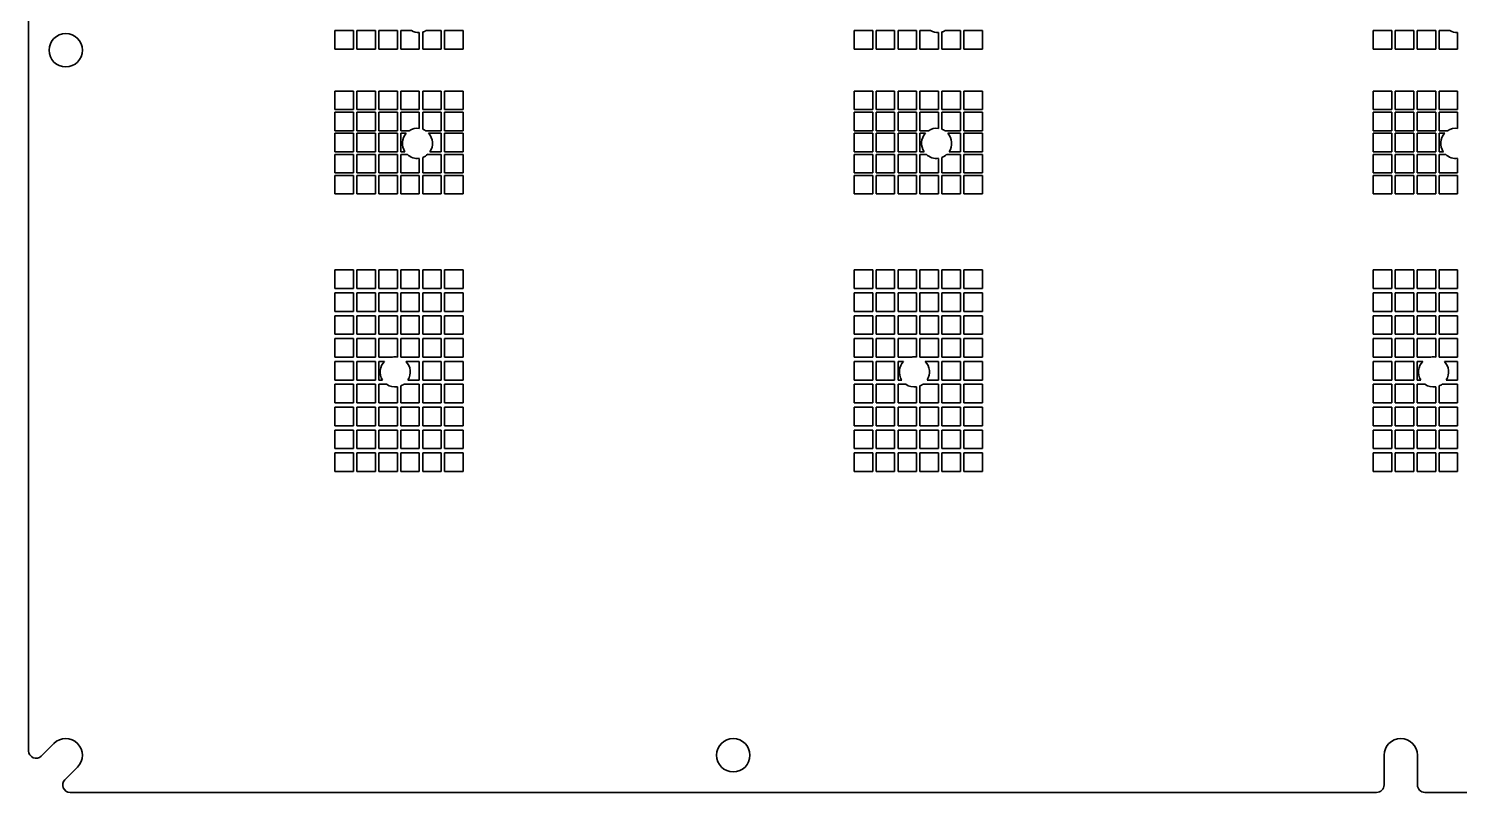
# Model space of a CAD drawing. Header units: millimetres. Extents: x 27 to 397, y 52 to 252.
# Drawn here: x 26.7 to 219.6, y 52.3 to 155.2 of the extents above; entities that cross this region are included whole.
import ezdxf

# ---------------------------------------------------------------- set-up
doc = ezdxf.new("R2010")
doc.units = ezdxf.units.MM
doc.layers.add('Visible (ABNT)', color=5, linetype='Continuous', lineweight=35)

msp = doc.modelspace()

# ---------------------------------------------------------------- linework, layer by layer
at = {"layer": 'Visible (ABNT)'}
for p, q in [((26.71, 246.73), (26.71, 57.92)), ((68.01, 152.47), (68.01, 154.97)), ((68.01, 154.97), (70.51, 154.97)), ((70.51, 154.97), (70.51, 152.47)), ((70.97, 152.47), (70.97, 154.97)), ((70.97, 154.97), (73.47, 154.97)), ((73.47, 154.97), (73.47, 152.47)), ((73.93, 152.47), (73.93, 154.97)), ((73.93, 154.97), (76.43, 154.97)), ((76.43, 154.97), (76.43, 152.47)), ((76.88, 152.47), (76.88, 154.97)), ((76.88, 154.97), (78.33, 154.97)), ((79.38, 154.73), (79.38, 152.47)), ((79.84, 152.47), (79.84, 154.8)), ((80.28, 154.97), (82.34, 154.97)), ((82.34, 154.97), (82.34, 152.47)), ((82.8, 152.47), (82.8, 154.97)), ((82.8, 154.97), (85.3, 154.97)), ((85.3, 154.97), (85.3, 152.47)), ((138.01, 152.47), (138.01, 154.97)), ((138.01, 154.97), (140.51, 154.97)), ((140.51, 154.97), (140.51, 152.47)), ((140.97, 152.47), (140.97, 154.97)), ((140.97, 154.97), (143.47, 154.97)), ((143.47, 154.97), (143.47, 152.47)), ((143.93, 152.47), (143.93, 154.97)), ((143.93, 154.97), (146.43, 154.97)), ((146.43, 154.97), (146.43, 152.47)), ((146.88, 152.47), (146.88, 154.97)), ((146.88, 154.97), (148.33, 154.97)), ((149.38, 154.73), (149.38, 152.47)), ((149.84, 152.47), (149.84, 154.8)), ((150.28, 154.97), (152.34, 154.97)), ((152.34, 154.97), (152.34, 152.47)), ((152.8, 152.47), (152.8, 154.97)), ((152.8, 154.97), (155.3, 154.97)), ((155.3, 154.97), (155.3, 152.47)), ((208.01, 152.47), (208.01, 154.97)), ((208.01, 154.97), (210.51, 154.97)), ((210.51, 154.97), (210.51, 152.47)), ((210.97, 152.47), (210.97, 154.97)), ((210.97, 154.97), (213.47, 154.97)), ((213.47, 154.97), (213.47, 152.47)), ((213.93, 152.47), (213.93, 154.97)), ((213.93, 154.97), (216.43, 154.97)), ((216.43, 154.97), (216.43, 152.47)), ((216.88, 152.47), (216.88, 154.97)), ((216.88, 154.97), (218.33, 154.97)), ((219.38, 154.73), (219.38, 152.47)), ((70.51, 152.47), (68.01, 152.47)), ((73.47, 152.47), (70.97, 152.47)), ((76.43, 152.47), (73.93, 152.47)), ((79.38, 152.47), (76.88, 152.47)), ((82.34, 152.47), (79.84, 152.47)), ((85.3, 152.47), (82.8, 152.47)), ((140.51, 152.47), (138.01, 152.47)), ((143.47, 152.47), (140.97, 152.47)), ((146.43, 152.47), (143.93, 152.47)), ((149.38, 152.47), (146.88, 152.47)), ((152.34, 152.47), (149.84, 152.47)), ((155.3, 152.47), (152.8, 152.47)), ((210.51, 152.47), (208.01, 152.47)), ((213.47, 152.47), (210.97, 152.47)), ((216.43, 152.47), (213.93, 152.47)), ((219.38, 152.47), (216.88, 152.47)), ((68.01, 144.33), (68.01, 146.83)), ((68.01, 146.83), (70.51, 146.83)), ((70.51, 146.83), (70.51, 144.33)), ((70.97, 144.33), (70.97, 146.83)), ((70.97, 146.83), (73.47, 146.83)), ((73.47, 146.83), (73.47, 144.33)), ((73.93, 144.33), (73.93, 146.83)), ((73.93, 146.83), (76.43, 146.83)), ((76.43, 146.83), (76.43, 144.33)), ((76.88, 144.33), (76.88, 146.83)), ((76.88, 146.83), (79.38, 146.83)), ((79.38, 146.83), (79.38, 144.33)), ((79.84, 144.33), (79.84, 146.83)), ((79.84, 146.83), (82.34, 146.83)), ((82.34, 146.83), (82.34, 144.33)), ((82.8, 144.33), (82.8, 146.83)), ((82.8, 146.83), (85.3, 146.83)), ((85.3, 146.83), (85.3, 144.33)), ((138.01, 144.33), (138.01, 146.83)), ((138.01, 146.83), (140.51, 146.83)), ((140.51, 146.83), (140.51, 144.33)), ((140.97, 146.83), (143.47, 146.83)), ((140.97, 144.33), (140.97, 146.83)), ((143.47, 146.83), (143.47, 144.33)), ((143.93, 144.33), (143.93, 146.83)), ((143.93, 146.83), (146.43, 146.83)), ((146.43, 146.83), (146.43, 144.33)), ((146.88, 146.83), (149.38, 146.83)), ((146.88, 144.33), (146.88, 146.83)), ((149.38, 146.83), (149.38, 144.33)), ((149.84, 146.83), (152.34, 146.83)), ((149.84, 144.33), (149.84, 146.83)), ((152.34, 146.83), (152.34, 144.33)), ((152.8, 144.33), (152.8, 146.83)), ((152.8, 146.83), (155.3, 146.83)), ((155.3, 146.83), (155.3, 144.33)), ((208.01, 144.33), (208.01, 146.83)), ((208.01, 146.83), (210.51, 146.83)), ((210.51, 146.83), (210.51, 144.33)), ((210.97, 146.83), (213.47, 146.83)), ((210.97, 144.33), (210.97, 146.83)), ((213.47, 146.83), (213.47, 144.33)), ((213.93, 144.33), (213.93, 146.83)), ((213.93, 146.83), (216.43, 146.83)), ((216.43, 146.83), (216.43, 144.33)), ((216.88, 146.83), (219.38, 146.83)), ((216.88, 144.33), (216.88, 146.83)), ((219.38, 146.83), (219.38, 144.33)), ((70.51, 144.33), (68.01, 144.33)), ((68.01, 141.48), (68.01, 143.98)), ((68.01, 143.98), (70.51, 143.98)), ((70.51, 143.98), (70.51, 141.48)), ((73.47, 144.33), (70.97, 144.33)), ((70.97, 141.48), (70.97, 143.98)), ((70.97, 143.98), (73.47, 143.98)), ((73.47, 143.98), (73.47, 141.48)), ((76.43, 144.33), (73.93, 144.33)), ((73.93, 141.48), (73.93, 143.98)), ((73.93, 143.98), (76.43, 143.98)), ((76.43, 143.98), (76.43, 141.48)), ((79.38, 144.33), (76.88, 144.33)), ((76.88, 141.48), (76.88, 143.98)), ((76.88, 143.98), (79.38, 143.98)), ((79.38, 143.98), (79.38, 141.79)), ((82.34, 144.33), (79.84, 144.33)), ((79.84, 141.68), (79.84, 143.98)), ((79.84, 143.98), (82.34, 143.98)), ((82.34, 143.98), (82.34, 141.48)), ((85.3, 144.33), (82.8, 144.33)), ((82.8, 141.48), (82.8, 143.98)), ((82.8, 143.98), (85.3, 143.98)), ((85.3, 143.98), (85.3, 141.48)), ((140.51, 144.33), (138.01, 144.33)), ((138.01, 143.98), (140.51, 143.98)), ((138.01, 141.48), (138.01, 143.98)), ((140.51, 143.98), (140.51, 141.48)), ((143.47, 144.33), (140.97, 144.33)), ((140.97, 141.48), (140.97, 143.98)), ((140.97, 143.98), (143.47, 143.98)), ((143.47, 143.98), (143.47, 141.48)), ((146.43, 144.33), (143.93, 144.33)), ((143.93, 143.98), (146.43, 143.98)), ((143.93, 141.48), (143.93, 143.98)), ((146.43, 143.98), (146.43, 141.48)), ((149.38, 144.33), (146.88, 144.33)), ((146.88, 143.98), (149.38, 143.98)), ((146.88, 141.48), (146.88, 143.98)), ((149.38, 143.98), (149.38, 141.79)), ((152.34, 144.33), (149.84, 144.33)), ((149.84, 141.68), (149.84, 143.98)), ((149.84, 143.98), (152.34, 143.98)), ((152.34, 143.98), (152.34, 141.48)), ((155.3, 144.33), (152.8, 144.33)), ((152.8, 143.98), (155.3, 143.98)), ((152.8, 141.48), (152.8, 143.98)), ((155.3, 143.98), (155.3, 141.48)), ((210.51, 144.33), (208.01, 144.33)), ((208.01, 143.98), (210.51, 143.98)), ((208.01, 141.48), (208.01, 143.98)), ((210.51, 143.98), (210.51, 141.48)), ((213.47, 144.33), (210.97, 144.33)), ((210.97, 141.48), (210.97, 143.98)), ((210.97, 143.98), (213.47, 143.98)), ((213.47, 143.98), (213.47, 141.48)), ((216.43, 144.33), (213.93, 144.33)), ((213.93, 143.98), (216.43, 143.98)), ((213.93, 141.48), (213.93, 143.98)), ((216.43, 143.98), (216.43, 141.48)), ((219.38, 144.33), (216.88, 144.33)), ((216.88, 143.98), (219.38, 143.98)), ((216.88, 141.48), (216.88, 143.98)), ((219.38, 143.98), (219.38, 141.79)), ((70.51, 141.48), (68.01, 141.48)), ((68.01, 138.64), (68.01, 141.14)), ((68.01, 141.14), (70.51, 141.14)), ((70.51, 141.14), (70.51, 138.64)), ((73.47, 141.48), (70.97, 141.48)), ((70.97, 138.64), (70.97, 141.14)), ((70.97, 141.14), (73.47, 141.14)), ((73.47, 141.14), (73.47, 138.64)), ((76.43, 141.48), (73.93, 141.48)), ((73.93, 138.64), (73.93, 141.14)), ((73.93, 141.14), (76.43, 141.14)), ((76.43, 141.14), (76.43, 138.64)), ((78.03, 141.48), (76.88, 141.48)), ((76.88, 138.64), (76.88, 141.14)), ((76.88, 141.14), (77.63, 141.14)), ((82.34, 141.48), (80.23, 141.48)), ((80.63, 141.14), (82.34, 141.14)), ((82.34, 141.14), (82.34, 138.64)), ((85.3, 141.48), (82.8, 141.48)), ((82.8, 138.64), (82.8, 141.14)), ((82.8, 141.14), (85.3, 141.14)), ((85.3, 141.14), (85.3, 138.64)), ((140.51, 141.48), (138.01, 141.48)), ((138.01, 138.64), (138.01, 141.14)), ((138.01, 141.14), (140.51, 141.14)), ((140.51, 141.14), (140.51, 138.64)), ((143.47, 141.48), (140.97, 141.48)), ((140.97, 141.14), (143.47, 141.14)), ((140.97, 138.64), (140.97, 141.14)), ((143.47, 141.14), (143.47, 138.64)), ((146.43, 141.48), (143.93, 141.48)), ((143.93, 138.64), (143.93, 141.14)), ((143.93, 141.14), (146.43, 141.14)), ((146.43, 141.14), (146.43, 138.64)), ((148.03, 141.48), (146.88, 141.48)), ((146.88, 138.64), (146.88, 141.14)), ((146.88, 141.14), (147.63, 141.14)), ((152.34, 141.48), (150.23, 141.48)), ((150.63, 141.14), (152.34, 141.14)), ((152.34, 141.14), (152.34, 138.64)), ((155.3, 141.48), (152.8, 141.48)), ((152.8, 141.14), (155.3, 141.14)), ((152.8, 138.64), (152.8, 141.14)), ((155.3, 141.14), (155.3, 138.64)), ((210.51, 141.48), (208.01, 141.48)), ((208.01, 138.64), (208.01, 141.14)), ((208.01, 141.14), (210.51, 141.14)), ((210.51, 141.14), (210.51, 138.64)), ((213.47, 141.48), (210.97, 141.48)), ((210.97, 141.14), (213.47, 141.14)), ((210.97, 138.64), (210.97, 141.14)), ((213.47, 141.14), (213.47, 138.64)), ((216.43, 141.48), (213.93, 141.48)), ((213.93, 138.64), (213.93, 141.14)), ((213.93, 141.14), (216.43, 141.14)), ((216.43, 141.14), (216.43, 138.64)), ((218.03, 141.48), (216.88, 141.48)), ((216.88, 138.64), (216.88, 141.14)), ((216.88, 141.14), (217.63, 141.14)), ((70.51, 138.64), (68.01, 138.64)), ((68.01, 135.8), (68.01, 138.3)), ((68.01, 138.3), (70.51, 138.3)), ((70.51, 138.3), (70.51, 135.8)), ((73.47, 138.64), (70.97, 138.64)), ((70.97, 135.8), (70.97, 138.3)), ((70.97, 138.3), (73.47, 138.3)), ((73.47, 138.3), (73.47, 135.8)), ((76.43, 138.64), (73.93, 138.64)), ((73.93, 135.8), (73.93, 138.3)), ((73.93, 138.3), (76.43, 138.3)), ((76.43, 138.3), (76.43, 135.8)), ((77.45, 138.64), (76.88, 138.64)), ((76.88, 135.8), (76.88, 138.3)), ((76.88, 138.3), (77.74, 138.3)), ((79.38, 137.76), (79.38, 135.8)), ((79.84, 135.8), (79.84, 137.88)), ((80.53, 138.3), (82.34, 138.3)), ((82.34, 138.64), (80.82, 138.64)), ((82.34, 138.3), (82.34, 135.8)), ((85.3, 138.64), (82.8, 138.64)), ((82.8, 135.8), (82.8, 138.3)), ((82.8, 138.3), (85.3, 138.3)), ((85.3, 138.3), (85.3, 135.8)), ((140.51, 138.64), (138.01, 138.64)), ((138.01, 135.8), (138.01, 138.3)), ((138.01, 138.3), (140.51, 138.3)), ((140.51, 138.3), (140.51, 135.8)), ((143.47, 138.64), (140.97, 138.64)), ((140.97, 138.3), (143.47, 138.3)), ((140.97, 135.8), (140.97, 138.3)), ((143.47, 138.3), (143.47, 135.8)), ((146.43, 138.64), (143.93, 138.64)), ((143.93, 135.8), (143.93, 138.3)), ((143.93, 138.3), (146.43, 138.3)), ((146.43, 138.3), (146.43, 135.8)), ((147.45, 138.64), (146.88, 138.64)), ((146.88, 138.3), (147.74, 138.3)), ((146.88, 135.8), (146.88, 138.3)), ((149.38, 137.76), (149.38, 135.8)), ((149.84, 135.8), (149.84, 137.88)), ((150.53, 138.3), (152.34, 138.3)), ((152.34, 138.64), (150.82, 138.64)), ((152.34, 138.3), (152.34, 135.8)), ((155.3, 138.64), (152.8, 138.64)), ((152.8, 135.8), (152.8, 138.3)), ((152.8, 138.3), (155.3, 138.3)), ((155.3, 138.3), (155.3, 135.8)), ((210.51, 138.64), (208.01, 138.64)), ((208.01, 135.8), (208.01, 138.3)), ((208.01, 138.3), (210.51, 138.3)), ((210.51, 138.3), (210.51, 135.8)), ((213.47, 138.64), (210.97, 138.64)), ((210.97, 138.3), (213.47, 138.3)), ((210.97, 135.8), (210.97, 138.3)), ((213.47, 138.3), (213.47, 135.8)), ((216.43, 138.64), (213.93, 138.64)), ((213.93, 135.8), (213.93, 138.3)), ((213.93, 138.3), (216.43, 138.3)), ((216.43, 138.3), (216.43, 135.8)), ((217.45, 138.64), (216.88, 138.64)), ((216.88, 138.3), (217.74, 138.3)), ((216.88, 135.8), (216.88, 138.3)), ((219.38, 137.76), (219.38, 135.8)), ((70.51, 135.8), (68.01, 135.8)), ((68.01, 132.96), (68.01, 135.46)), ((68.01, 135.46), (70.51, 135.46)), ((70.51, 135.46), (70.51, 132.96)), ((73.47, 135.8), (70.97, 135.8)), ((70.97, 132.96), (70.97, 135.46)), ((70.97, 135.46), (73.47, 135.46)), ((73.47, 135.46), (73.47, 132.96)), ((76.43, 135.8), (73.93, 135.8)), ((73.93, 132.96), (73.93, 135.46)), ((73.93, 135.46), (76.43, 135.46)), ((76.43, 135.46), (76.43, 132.96)), ((79.38, 135.8), (76.88, 135.8)), ((76.88, 132.96), (76.88, 135.46)), ((76.88, 135.46), (79.38, 135.46)), ((79.38, 135.46), (79.38, 132.96)), ((82.34, 135.8), (79.84, 135.8)), ((79.84, 132.96), (79.84, 135.46)), ((79.84, 135.46), (82.34, 135.46)), ((82.34, 135.46), (82.34, 132.96)), ((85.3, 135.8), (82.8, 135.8)), ((82.8, 132.96), (82.8, 135.46)), ((82.8, 135.46), (85.3, 135.46)), ((85.3, 135.46), (85.3, 132.96)), ((140.51, 135.8), (138.01, 135.8)), ((138.01, 132.96), (138.01, 135.46)), ((138.01, 135.46), (140.51, 135.46)), ((140.51, 135.46), (140.51, 132.96)), ((143.47, 135.8), (140.97, 135.8)), ((140.97, 135.46), (143.47, 135.46)), ((140.97, 132.96), (140.97, 135.46)), ((143.47, 135.46), (143.47, 132.96)), ((146.43, 135.8), (143.93, 135.8)), ((143.93, 132.96), (143.93, 135.46)), ((143.93, 135.46), (146.43, 135.46)), ((146.43, 135.46), (146.43, 132.96)), ((149.38, 135.8), (146.88, 135.8)), ((146.88, 135.46), (149.38, 135.46)), ((146.88, 132.96), (146.88, 135.46)), ((149.38, 135.46), (149.38, 132.96)), ((152.34, 135.8), (149.84, 135.8)), ((149.84, 135.46), (152.34, 135.46)), ((149.84, 132.96), (149.84, 135.46)), ((152.34, 135.46), (152.34, 132.96)), ((155.3, 135.8), (152.8, 135.8)), ((152.8, 132.96), (152.8, 135.46)), ((152.8, 135.46), (155.3, 135.46)), ((155.3, 135.46), (155.3, 132.96)), ((210.51, 135.8), (208.01, 135.8)), ((208.01, 132.96), (208.01, 135.46)), ((208.01, 135.46), (210.51, 135.46)), ((210.51, 135.46), (210.51, 132.96)), ((213.47, 135.8), (210.97, 135.8)), ((210.97, 135.46), (213.47, 135.46)), ((210.97, 132.96), (210.97, 135.46)), ((213.47, 135.46), (213.47, 132.96)), ((216.43, 135.8), (213.93, 135.8)), ((213.93, 132.96), (213.93, 135.46)), ((213.93, 135.46), (216.43, 135.46)), ((216.43, 135.46), (216.43, 132.96)), ((219.38, 135.8), (216.88, 135.8)), ((216.88, 135.46), (219.38, 135.46)), ((216.88, 132.96), (216.88, 135.46)), ((219.38, 135.46), (219.38, 132.96)), ((70.51, 132.96), (68.01, 132.96)), ((73.47, 132.96), (70.97, 132.96)), ((76.43, 132.96), (73.93, 132.96)), ((79.38, 132.96), (76.88, 132.96)), ((82.34, 132.96), (79.84, 132.96)), ((85.3, 132.96), (82.8, 132.96)), ((140.51, 132.96), (138.01, 132.96)), ((143.47, 132.96), (140.97, 132.96)), ((146.43, 132.96), (143.93, 132.96)), ((149.38, 132.96), (146.88, 132.96)), ((152.34, 132.96), (149.84, 132.96)), ((155.3, 132.96), (152.8, 132.96)), ((210.51, 132.96), (208.01, 132.96)), ((213.47, 132.96), (210.97, 132.96)), ((216.43, 132.96), (213.93, 132.96)), ((219.38, 132.96), (216.88, 132.96)), ((68.01, 120.22), (68.01, 122.72)), ((68.01, 122.72), (70.51, 122.72)), ((70.51, 122.72), (70.51, 120.22)), ((70.97, 120.22), (70.97, 122.72)), ((70.97, 122.72), (73.47, 122.72)), ((73.47, 122.72), (73.47, 120.22)), ((73.93, 120.22), (73.93, 122.72)), ((73.93, 122.72), (76.43, 122.72)), ((76.43, 122.72), (76.43, 120.22)), ((76.88, 120.22), (76.88, 122.72)), ((76.88, 122.72), (79.38, 122.72)), ((79.38, 122.72), (79.38, 120.22)), ((79.84, 120.22), (79.84, 122.72)), ((79.84, 122.72), (82.34, 122.72)), ((82.34, 122.72), (82.34, 120.22)), ((82.8, 120.22), (82.8, 122.72)), ((82.8, 122.72), (85.3, 122.72)), ((85.3, 122.72), (85.3, 120.22)), ((138.01, 122.72), (140.51, 122.72)), ((138.01, 120.22), (138.01, 122.72)), ((140.51, 122.72), (140.51, 120.22)), ((140.97, 120.22), (140.97, 122.72)), ((140.97, 122.72), (143.47, 122.72)), ((143.47, 122.72), (143.47, 120.22)), ((143.93, 120.22), (143.93, 122.72)), ((143.93, 122.72), (146.43, 122.72)), ((146.43, 122.72), (146.43, 120.22)), ((146.88, 122.72), (149.38, 122.72)), ((146.88, 120.22), (146.88, 122.72)), ((149.38, 122.72), (149.38, 120.22)), ((149.84, 120.22), (149.84, 122.72)), ((149.84, 122.72), (152.34, 122.72)), ((152.34, 122.72), (152.34, 120.22)), ((152.8, 122.72), (155.3, 122.72)), ((152.8, 120.22), (152.8, 122.72)), ((155.3, 122.72), (155.3, 120.22)), ((208.01, 122.72), (210.51, 122.72)), ((208.01, 120.22), (208.01, 122.72)), ((210.51, 122.72), (210.51, 120.22)), ((210.97, 120.22), (210.97, 122.72)), ((210.97, 122.72), (213.47, 122.72)), ((213.47, 122.72), (213.47, 120.22)), ((213.93, 120.22), (213.93, 122.72)), ((213.93, 122.72), (216.43, 122.72)), ((216.43, 122.72), (216.43, 120.22)), ((216.88, 122.72), (219.38, 122.72)), ((216.88, 120.22), (216.88, 122.72)), ((219.38, 122.72), (219.38, 120.22)), ((70.51, 120.22), (68.01, 120.22)), ((68.01, 117.14), (68.01, 119.64)), ((68.01, 119.64), (70.51, 119.64)), ((70.51, 119.64), (70.51, 117.14)), ((73.47, 120.22), (70.97, 120.22)), ((70.97, 117.14), (70.97, 119.64)), ((70.97, 119.64), (73.47, 119.64)), ((73.47, 119.64), (73.47, 117.14)), ((76.43, 120.22), (73.93, 120.22)), ((73.93, 117.14), (73.93, 119.64)), ((73.93, 119.64), (76.43, 119.64)), ((76.43, 119.64), (76.43, 117.14)), ((79.38, 120.22), (76.88, 120.22)), ((76.88, 117.14), (76.88, 119.64)), ((76.88, 119.64), (79.38, 119.64)), ((79.38, 119.64), (79.38, 117.14)), ((82.34, 120.22), (79.84, 120.22)), ((79.84, 117.14), (79.84, 119.64)), ((79.84, 119.64), (82.34, 119.64)), ((82.34, 119.64), (82.34, 117.14)), ((85.3, 120.22), (82.8, 120.22)), ((82.8, 117.14), (82.8, 119.64)), ((82.8, 119.64), (85.3, 119.64)), ((85.3, 119.64), (85.3, 117.14)), ((140.51, 120.22), (138.01, 120.22)), ((138.01, 119.64), (140.51, 119.64)), ((138.01, 117.14), (138.01, 119.64)), ((140.51, 119.64), (140.51, 117.14)), ((143.47, 120.22), (140.97, 120.22)), ((140.97, 117.14), (140.97, 119.64)), ((140.97, 119.64), (143.47, 119.64)), ((143.47, 119.64), (143.47, 117.14)), ((146.43, 120.22), (143.93, 120.22)), ((143.93, 117.14), (143.93, 119.64)), ((143.93, 119.64), (146.43, 119.64)), ((146.43, 119.64), (146.43, 117.14)), ((149.38, 120.22), (146.88, 120.22)), ((146.88, 119.64), (149.38, 119.64)), ((146.88, 117.14), (146.88, 119.64)), ((149.38, 119.64), (149.38, 117.14)), ((152.34, 120.22), (149.84, 120.22)), ((149.84, 117.14), (149.84, 119.64)), ((149.84, 119.64), (152.34, 119.64)), ((152.34, 119.64), (152.34, 117.14)), ((155.3, 120.22), (152.8, 120.22)), ((152.8, 119.64), (155.3, 119.64)), ((152.8, 117.14), (152.8, 119.64)), ((155.3, 119.64), (155.3, 117.14)), ((210.51, 120.22), (208.01, 120.22)), ((208.01, 119.64), (210.51, 119.64)), ((208.01, 117.14), (208.01, 119.64)), ((210.51, 119.64), (210.51, 117.14)), ((213.47, 120.22), (210.97, 120.22)), ((210.97, 117.14), (210.97, 119.64)), ((210.97, 119.64), (213.47, 119.64)), ((213.47, 119.64), (213.47, 117.14)), ((216.43, 120.22), (213.93, 120.22)), ((213.93, 117.14), (213.93, 119.64)), ((213.93, 119.64), (216.43, 119.64)), ((216.43, 119.64), (216.43, 117.14)), ((219.38, 120.22), (216.88, 120.22)), ((216.88, 119.64), (219.38, 119.64)), ((216.88, 117.14), (216.88, 119.64)), ((219.38, 119.64), (219.38, 117.14)), ((70.51, 117.14), (68.01, 117.14)), ((68.01, 114.06), (68.01, 116.56)), ((68.01, 116.56), (70.51, 116.56)), ((70.51, 116.56), (70.51, 114.06)), ((73.47, 117.14), (70.97, 117.14)), ((70.97, 114.06), (70.97, 116.56)), ((70.97, 116.56), (73.47, 116.56)), ((73.47, 116.56), (73.47, 114.06)), ((76.43, 117.14), (73.93, 117.14)), ((73.93, 114.06), (73.93, 116.56)), ((73.93, 116.56), (76.43, 116.56)), ((76.43, 116.56), (76.43, 114.06)), ((79.38, 117.14), (76.88, 117.14)), ((76.88, 114.06), (76.88, 116.56)), ((76.88, 116.56), (79.38, 116.56)), ((79.38, 116.56), (79.38, 114.06)), ((82.34, 117.14), (79.84, 117.14)), ((79.84, 114.06), (79.84, 116.56)), ((79.84, 116.56), (82.34, 116.56)), ((82.34, 116.56), (82.34, 114.06)), ((85.3, 117.14), (82.8, 117.14)), ((82.8, 114.06), (82.8, 116.56)), ((82.8, 116.56), (85.3, 116.56)), ((85.3, 116.56), (85.3, 114.06)), ((140.51, 117.14), (138.01, 117.14)), ((138.01, 114.06), (138.01, 116.56)), ((138.01, 116.56), (140.51, 116.56)), ((140.51, 116.56), (140.51, 114.06)), ((143.47, 117.14), (140.97, 117.14)), ((140.97, 116.56), (143.47, 116.56)), ((140.97, 114.06), (140.97, 116.56)), ((143.47, 116.56), (143.47, 114.06)), ((146.43, 117.14), (143.93, 117.14)), ((143.93, 116.56), (146.43, 116.56)), ((143.93, 114.06), (143.93, 116.56)), ((146.43, 116.56), (146.43, 114.06)), ((149.38, 117.14), (146.88, 117.14)), ((146.88, 114.06), (146.88, 116.56)), ((146.88, 116.56), (149.38, 116.56)), ((149.38, 116.56), (149.38, 114.06)), ((152.34, 117.14), (149.84, 117.14)), ((149.84, 116.56), (152.34, 116.56)), ((149.84, 114.06), (149.84, 116.56)), ((152.34, 116.56), (152.34, 114.06)), ((155.3, 117.14), (152.8, 117.14)), ((152.8, 114.06), (152.8, 116.56)), ((152.8, 116.56), (155.3, 116.56)), ((155.3, 116.56), (155.3, 114.06)), ((210.51, 117.14), (208.01, 117.14)), ((208.01, 114.06), (208.01, 116.56)), ((208.01, 116.56), (210.51, 116.56)), ((210.51, 116.56), (210.51, 114.06)), ((213.47, 117.14), (210.97, 117.14)), ((210.97, 116.56), (213.47, 116.56)), ((210.97, 114.06), (210.97, 116.56)), ((213.47, 116.56), (213.47, 114.06)), ((216.43, 117.14), (213.93, 117.14)), ((213.93, 116.56), (216.43, 116.56)), ((213.93, 114.06), (213.93, 116.56)), ((216.43, 116.56), (216.43, 114.06)), ((219.38, 117.14), (216.88, 117.14)), ((216.88, 114.06), (216.88, 116.56)), ((216.88, 116.56), (219.38, 116.56)), ((219.38, 116.56), (219.38, 114.06)), ((70.51, 114.06), (68.01, 114.06)), ((73.47, 114.06), (70.97, 114.06)), ((76.43, 114.06), (73.93, 114.06)), ((79.38, 114.06), (76.88, 114.06)), ((82.34, 114.06), (79.84, 114.06)), ((85.3, 114.06), (82.8, 114.06)), ((140.51, 114.06), (138.01, 114.06)), ((143.47, 114.06), (140.97, 114.06)), ((146.43, 114.06), (143.93, 114.06)), ((149.38, 114.06), (146.88, 114.06)), ((152.34, 114.06), (149.84, 114.06)), ((155.3, 114.06), (152.8, 114.06)), ((210.51, 114.06), (208.01, 114.06)), ((213.47, 114.06), (210.97, 114.06)), ((216.43, 114.06), (213.93, 114.06)), ((219.38, 114.06), (216.88, 114.06)), ((68.01, 110.98), (68.01, 113.48)), ((68.01, 113.48), (70.51, 113.48)), ((70.51, 113.48), (70.51, 110.98)), ((70.97, 110.98), (70.97, 113.48)), ((70.97, 113.48), (73.47, 113.48)), ((73.47, 113.48), (73.47, 110.98)), ((73.93, 110.98), (73.93, 113.48)), ((73.93, 113.48), (76.43, 113.48)), ((76.43, 113.48), (76.43, 110.99)), ((76.88, 110.98), (76.88, 113.48)), ((76.88, 113.48), (79.38, 113.48)), ((79.38, 113.48), (79.38, 110.98)), ((79.84, 110.98), (79.84, 113.48)), ((79.84, 113.48), (82.34, 113.48)), ((82.34, 113.48), (82.34, 110.98)), ((82.8, 110.98), (82.8, 113.48)), ((82.8, 113.48), (85.3, 113.48)), ((85.3, 113.48), (85.3, 110.98)), ((138.01, 110.98), (138.01, 113.48)), ((138.01, 113.48), (140.51, 113.48)), ((140.51, 113.48), (140.51, 110.98)), ((140.97, 113.48), (143.47, 113.48)), ((140.97, 110.98), (140.97, 113.48)), ((143.47, 113.48), (143.47, 110.98)), ((143.93, 110.98), (143.93, 113.48)), ((143.93, 113.48), (146.43, 113.48)), ((146.43, 113.48), (146.43, 110.99)), ((146.88, 110.98), (146.88, 113.48)), ((146.88, 113.48), (149.38, 113.48)), ((149.38, 113.48), (149.38, 110.98)), ((149.84, 113.48), (152.34, 113.48)), ((149.84, 110.98), (149.84, 113.48)), ((152.34, 113.48), (152.34, 110.98)), ((152.8, 110.98), (152.8, 113.48)), ((152.8, 113.48), (155.3, 113.48)), ((155.3, 113.48), (155.3, 110.98)), ((208.01, 110.98), (208.01, 113.48)), ((208.01, 113.48), (210.51, 113.48)), ((210.51, 113.48), (210.51, 110.98)), ((210.97, 113.48), (213.47, 113.48)), ((210.97, 110.98), (210.97, 113.48)), ((213.47, 113.48), (213.47, 110.98)), ((213.93, 110.98), (213.93, 113.48)), ((213.93, 113.48), (216.43, 113.48)), ((216.43, 113.48), (216.43, 110.99)), ((216.88, 110.98), (216.88, 113.48)), ((216.88, 113.48), (219.38, 113.48)), ((219.38, 113.48), (219.38, 110.98)), ((70.51, 110.98), (68.01, 110.98)), ((68.01, 107.89), (68.01, 110.39)), ((68.01, 110.39), (70.51, 110.39)), ((70.51, 110.39), (70.51, 107.89)), ((73.47, 110.98), (70.97, 110.98)), ((70.97, 107.89), (70.97, 110.39)), ((70.97, 110.39), (73.47, 110.39)), ((73.47, 110.39), (73.47, 107.89)), ((75.77, 110.98), (73.93, 110.98)), ((73.93, 107.89), (73.93, 110.39)), ((73.93, 110.39), (74.68, 110.39)), ((79.38, 110.98), (76.88, 110.98)), ((77.59, 110.39), (79.38, 110.39)), ((79.38, 110.39), (79.38, 107.89)), ((82.34, 110.98), (79.84, 110.98)), ((79.84, 107.89), (79.84, 110.39)), ((79.84, 110.39), (82.34, 110.39)), ((82.34, 110.39), (82.34, 107.89)), ((85.3, 110.98), (82.8, 110.98)), ((82.8, 107.89), (82.8, 110.39)), ((82.8, 110.39), (85.3, 110.39)), ((85.3, 110.39), (85.3, 107.89)), ((140.51, 110.98), (138.01, 110.98)), ((138.01, 110.39), (140.51, 110.39)), ((138.01, 107.89), (138.01, 110.39)), ((140.51, 110.39), (140.51, 107.89)), ((143.47, 110.98), (140.97, 110.98)), ((140.97, 107.89), (140.97, 110.39)), ((140.97, 110.39), (143.47, 110.39)), ((143.47, 110.39), (143.47, 107.89)), ((145.77, 110.98), (143.93, 110.98)), ((143.93, 107.89), (143.93, 110.39)), ((143.93, 110.39), (144.68, 110.39)), ((149.38, 110.98), (146.88, 110.98)), ((147.59, 110.39), (149.38, 110.39)), ((149.38, 110.39), (149.38, 107.89)), ((152.34, 110.98), (149.84, 110.98)), ((149.84, 107.89), (149.84, 110.39)), ((149.84, 110.39), (152.34, 110.39)), ((152.34, 110.39), (152.34, 107.89)), ((155.3, 110.98), (152.8, 110.98)), ((152.8, 110.39), (155.3, 110.39)), ((152.8, 107.89), (152.8, 110.39)), ((155.3, 110.39), (155.3, 107.89)), ((210.51, 110.98), (208.01, 110.98)), ((208.01, 110.39), (210.51, 110.39)), ((208.01, 107.89), (208.01, 110.39)), ((210.51, 110.39), (210.51, 107.89)), ((213.47, 110.98), (210.97, 110.98)), ((210.97, 107.89), (210.97, 110.39)), ((210.97, 110.39), (213.47, 110.39)), ((213.47, 110.39), (213.47, 107.89)), ((215.77, 110.98), (213.93, 110.98)), ((213.93, 107.89), (213.93, 110.39)), ((213.93, 110.39), (214.68, 110.39)), ((219.38, 110.98), (216.88, 110.98)), ((217.59, 110.39), (219.38, 110.39)), ((219.38, 110.39), (219.38, 107.89)), ((70.51, 107.89), (68.01, 107.89)), ((68.01, 104.81), (68.01, 107.31)), ((68.01, 107.31), (70.51, 107.31)), ((70.51, 107.31), (70.51, 104.81)), ((73.47, 107.89), (70.97, 107.89)), ((70.97, 104.81), (70.97, 107.31)), ((70.97, 107.31), (73.47, 107.31)), ((73.47, 107.31), (73.47, 104.81)), ((74.42, 107.89), (73.93, 107.89)), ((73.93, 104.81), (73.93, 107.31)), ((73.93, 107.31), (74.98, 107.31)), ((76.43, 106.97), (76.43, 104.81)), ((76.88, 104.81), (76.88, 107.09)), ((77.29, 107.31), (79.38, 107.31)), ((79.38, 107.89), (77.85, 107.89)), ((79.38, 107.31), (79.38, 104.81)), ((82.34, 107.89), (79.84, 107.89)), ((79.84, 104.81), (79.84, 107.31)), ((79.84, 107.31), (82.34, 107.31)), ((82.34, 107.31), (82.34, 104.81)), ((85.3, 107.89), (82.8, 107.89)), ((82.8, 104.81), (82.8, 107.31)), ((82.8, 107.31), (85.3, 107.31)), ((85.3, 107.31), (85.3, 104.81)), ((140.51, 107.89), (138.01, 107.89)), ((138.01, 107.31), (140.51, 107.31)), ((138.01, 104.81), (138.01, 107.31)), ((140.51, 107.31), (140.51, 104.81)), ((143.47, 107.89), (140.97, 107.89)), ((140.97, 104.81), (140.97, 107.31)), ((140.97, 107.31), (143.47, 107.31)), ((143.47, 107.31), (143.47, 104.81)), ((144.42, 107.89), (143.93, 107.89)), ((143.93, 107.31), (144.98, 107.31)), ((143.93, 104.81), (143.93, 107.31)), ((146.43, 106.97), (146.43, 104.81)), ((146.88, 104.81), (146.88, 107.09)), ((147.29, 107.31), (149.38, 107.31)), ((149.38, 107.89), (147.85, 107.89)), ((149.38, 107.31), (149.38, 104.81)), ((152.34, 107.89), (149.84, 107.89)), ((149.84, 104.81), (149.84, 107.31)), ((149.84, 107.31), (152.34, 107.31)), ((152.34, 107.31), (152.34, 104.81)), ((155.3, 107.89), (152.8, 107.89)), ((152.8, 107.31), (155.3, 107.31)), ((152.8, 104.81), (152.8, 107.31)), ((155.3, 107.31), (155.3, 104.81)), ((210.51, 107.89), (208.01, 107.89)), ((208.01, 107.31), (210.51, 107.31)), ((208.01, 104.81), (208.01, 107.31)), ((210.51, 107.31), (210.51, 104.81)), ((213.47, 107.89), (210.97, 107.89)), ((210.97, 104.81), (210.97, 107.31)), ((210.97, 107.31), (213.47, 107.31)), ((213.47, 107.31), (213.47, 104.81)), ((214.42, 107.89), (213.93, 107.89)), ((213.93, 107.31), (214.98, 107.31)), ((213.93, 104.81), (213.93, 107.31)), ((216.43, 106.97), (216.43, 104.81)), ((216.88, 104.81), (216.88, 107.09)), ((217.29, 107.31), (219.38, 107.31)), ((219.38, 107.89), (217.85, 107.89)), ((219.38, 107.31), (219.38, 104.81)), ((70.51, 104.81), (68.01, 104.81)), ((68.01, 101.73), (68.01, 104.23)), ((68.01, 104.23), (70.51, 104.23)), ((70.51, 104.23), (70.51, 101.73)), ((73.47, 104.81), (70.97, 104.81)), ((70.97, 101.73), (70.97, 104.23)), ((70.97, 104.23), (73.47, 104.23)), ((73.47, 104.23), (73.47, 101.73)), ((76.43, 104.81), (73.93, 104.81)), ((73.93, 101.73), (73.93, 104.23)), ((73.93, 104.23), (76.43, 104.23)), ((76.43, 104.23), (76.43, 101.73)), ((79.38, 104.81), (76.88, 104.81)), ((76.88, 101.73), (76.88, 104.23)), ((76.88, 104.23), (79.38, 104.23)), ((79.38, 104.23), (79.38, 101.73)), ((82.34, 104.81), (79.84, 104.81)), ((79.84, 101.73), (79.84, 104.23)), ((79.84, 104.23), (82.34, 104.23)), ((82.34, 104.23), (82.34, 101.73)), ((85.3, 104.81), (82.8, 104.81)), ((82.8, 101.73), (82.8, 104.23)), ((82.8, 104.23), (85.3, 104.23)), ((85.3, 104.23), (85.3, 101.73)), ((140.51, 104.81), (138.01, 104.81)), ((138.01, 101.73), (138.01, 104.23)), ((138.01, 104.23), (140.51, 104.23)), ((140.51, 104.23), (140.51, 101.73)), ((143.47, 104.81), (140.97, 104.81)), ((140.97, 104.23), (143.47, 104.23)), ((140.97, 101.73), (140.97, 104.23)), ((143.47, 104.23), (143.47, 101.73)), ((146.43, 104.81), (143.93, 104.81)), ((143.93, 101.73), (143.93, 104.23)), ((143.93, 104.23), (146.43, 104.23)), ((146.43, 104.23), (146.43, 101.73)), ((149.38, 104.81), (146.88, 104.81)), ((146.88, 104.23), (149.38, 104.23)), ((146.88, 101.73), (146.88, 104.23)), ((149.38, 104.23), (149.38, 101.73)), ((152.34, 104.81), (149.84, 104.81)), ((149.84, 104.23), (152.34, 104.23)), ((149.84, 101.73), (149.84, 104.23)), ((152.34, 104.23), (152.34, 101.73)), ((155.3, 104.81), (152.8, 104.81)), ((152.8, 101.73), (152.8, 104.23)), ((152.8, 104.23), (155.3, 104.23)), ((155.3, 104.23), (155.3, 101.73)), ((210.51, 104.81), (208.01, 104.81)), ((208.01, 101.73), (208.01, 104.23)), ((208.01, 104.23), (210.51, 104.23)), ((210.51, 104.23), (210.51, 101.73)), ((213.47, 104.81), (210.97, 104.81)), ((210.97, 104.23), (213.47, 104.23)), ((210.97, 101.73), (210.97, 104.23)), ((213.47, 104.23), (213.47, 101.73)), ((216.43, 104.81), (213.93, 104.81)), ((213.93, 101.73), (213.93, 104.23)), ((213.93, 104.23), (216.43, 104.23)), ((216.43, 104.23), (216.43, 101.73)), ((219.38, 104.81), (216.88, 104.81)), ((216.88, 104.23), (219.38, 104.23)), ((216.88, 101.73), (216.88, 104.23)), ((219.38, 104.23), (219.38, 101.73)), ((70.51, 101.73), (68.01, 101.73)), ((68.01, 98.65), (68.01, 101.15)), ((68.01, 101.15), (70.51, 101.15)), ((70.51, 101.15), (70.51, 98.65)), ((73.47, 101.73), (70.97, 101.73)), ((70.97, 98.65), (70.97, 101.15)), ((70.97, 101.15), (73.47, 101.15)), ((73.47, 101.15), (73.47, 98.65)), ((76.43, 101.73), (73.93, 101.73)), ((73.93, 98.65), (73.93, 101.15)), ((73.93, 101.15), (76.43, 101.15)), ((76.43, 101.15), (76.43, 98.65)), ((79.38, 101.73), (76.88, 101.73)), ((76.88, 98.65), (76.88, 101.15)), ((76.88, 101.15), (79.38, 101.15)), ((79.38, 101.15), (79.38, 98.65)), ((82.34, 101.73), (79.84, 101.73)), ((79.84, 98.65), (79.84, 101.15)), ((79.84, 101.15), (82.34, 101.15)), ((82.34, 101.15), (82.34, 98.65)), ((85.3, 101.73), (82.8, 101.73)), ((82.8, 98.65), (82.8, 101.15)), ((82.8, 101.15), (85.3, 101.15)), ((85.3, 101.15), (85.3, 98.65)), ((140.51, 101.73), (138.01, 101.73)), ((138.01, 98.65), (138.01, 101.15)), ((138.01, 101.15), (140.51, 101.15)), ((140.51, 101.15), (140.51, 98.65)), ((143.47, 101.73), (140.97, 101.73)), ((140.97, 101.15), (143.47, 101.15)), ((140.97, 98.65), (140.97, 101.15)), ((143.47, 101.15), (143.47, 98.65)), ((146.43, 101.73), (143.93, 101.73)), ((143.93, 98.65), (143.93, 101.15)), ((143.93, 101.15), (146.43, 101.15)), ((146.43, 101.15), (146.43, 98.65)), ((149.38, 101.73), (146.88, 101.73)), ((146.88, 101.15), (149.38, 101.15)), ((146.88, 98.65), (146.88, 101.15)), ((149.38, 101.15), (149.38, 98.65)), ((152.34, 101.73), (149.84, 101.73)), ((149.84, 101.15), (152.34, 101.15)), ((149.84, 98.65), (149.84, 101.15)), ((152.34, 101.15), (152.34, 98.65)), ((155.3, 101.73), (152.8, 101.73)), ((152.8, 98.65), (152.8, 101.15)), ((152.8, 101.15), (155.3, 101.15)), ((155.3, 101.15), (155.3, 98.65)), ((210.51, 101.73), (208.01, 101.73)), ((208.01, 98.65), (208.01, 101.15)), ((208.01, 101.15), (210.51, 101.15)), ((210.51, 101.15), (210.51, 98.65)), ((213.47, 101.73), (210.97, 101.73)), ((210.97, 101.15), (213.47, 101.15)), ((210.97, 98.65), (210.97, 101.15)), ((213.47, 101.15), (213.47, 98.65)), ((216.43, 101.73), (213.93, 101.73)), ((213.93, 98.65), (213.93, 101.15)), ((213.93, 101.15), (216.43, 101.15)), ((216.43, 101.15), (216.43, 98.65)), ((219.38, 101.73), (216.88, 101.73)), ((216.88, 101.15), (219.38, 101.15)), ((216.88, 98.65), (216.88, 101.15)), ((219.38, 101.15), (219.38, 98.65)), ((70.51, 98.65), (68.01, 98.65)), ((73.47, 98.65), (70.97, 98.65)), ((76.43, 98.65), (73.93, 98.65)), ((79.38, 98.65), (76.88, 98.65)), ((82.34, 98.65), (79.84, 98.65)), ((85.3, 98.65), (82.8, 98.65)), ((140.51, 98.65), (138.01, 98.65)), ((143.47, 98.65), (140.97, 98.65)), ((146.43, 98.65), (143.93, 98.65)), ((149.38, 98.65), (146.88, 98.65)), ((152.34, 98.65), (149.84, 98.65)), ((155.3, 98.65), (152.8, 98.65)), ((210.51, 98.65), (208.01, 98.65)), ((213.47, 98.65), (210.97, 98.65)), ((216.43, 98.65), (213.93, 98.65)), ((219.38, 98.65), (216.88, 98.65)), ((68.01, 95.57), (68.01, 98.07)), ((68.01, 98.07), (70.51, 98.07)), ((70.51, 98.07), (70.51, 95.57)), ((70.97, 95.57), (70.97, 98.07)), ((70.97, 98.07), (73.47, 98.07)), ((73.47, 98.07), (73.47, 95.57)), ((73.93, 95.57), (73.93, 98.07)), ((73.93, 98.07), (76.43, 98.07)), ((76.43, 98.07), (76.43, 95.57)), ((76.88, 95.57), (76.88, 98.07)), ((76.88, 98.07), (79.38, 98.07)), ((79.38, 98.07), (79.38, 95.57)), ((79.84, 95.57), (79.84, 98.07)), ((79.84, 98.07), (82.34, 98.07)), ((82.34, 98.07), (82.34, 95.57)), ((82.8, 95.57), (82.8, 98.07)), ((82.8, 98.07), (85.3, 98.07)), ((85.3, 98.07), (85.3, 95.57)), ((138.01, 98.07), (140.51, 98.07)), ((138.01, 95.57), (138.01, 98.07)), ((140.51, 98.07), (140.51, 95.57)), ((140.97, 95.57), (140.97, 98.07)), ((140.97, 98.07), (143.47, 98.07)), ((143.47, 98.07), (143.47, 95.57)), ((143.93, 98.07), (146.43, 98.07)), ((143.93, 95.57), (143.93, 98.07)), ((146.43, 98.07), (146.43, 95.57)), ((146.88, 95.57), (146.88, 98.07)), ((146.88, 98.07), (149.38, 98.07)), ((149.38, 98.07), (149.38, 95.57)), ((149.84, 95.57), (149.84, 98.07)), ((149.84, 98.07), (152.34, 98.07)), ((152.34, 98.07), (152.34, 95.57)), ((152.8, 98.07), (155.3, 98.07)), ((152.8, 95.57), (152.8, 98.07)), ((155.3, 98.07), (155.3, 95.57)), ((208.01, 98.07), (210.51, 98.07)), ((208.01, 95.57), (208.01, 98.07)), ((210.51, 98.07), (210.51, 95.57)), ((210.97, 95.57), (210.97, 98.07)), ((210.97, 98.07), (213.47, 98.07)), ((213.47, 98.07), (213.47, 95.57)), ((213.93, 98.07), (216.43, 98.07)), ((213.93, 95.57), (213.93, 98.07)), ((216.43, 98.07), (216.43, 95.57)), ((216.88, 95.57), (216.88, 98.07)), ((216.88, 98.07), (219.38, 98.07)), ((219.38, 98.07), (219.38, 95.57)), ((70.51, 95.57), (68.01, 95.57)), ((73.47, 95.57), (70.97, 95.57)), ((76.43, 95.57), (73.93, 95.57)), ((79.38, 95.57), (76.88, 95.57)), ((82.34, 95.57), (79.84, 95.57)), ((85.3, 95.57), (82.8, 95.57)), ((140.51, 95.57), (138.01, 95.57)), ((143.47, 95.57), (140.97, 95.57)), ((146.43, 95.57), (143.93, 95.57)), ((149.38, 95.57), (146.88, 95.57)), ((152.34, 95.57), (149.84, 95.57)), ((155.3, 95.57), (152.8, 95.57)), ((210.51, 95.57), (208.01, 95.57)), ((213.47, 95.57), (210.97, 95.57)), ((216.43, 95.57), (213.93, 95.57)), ((219.38, 95.57), (216.88, 95.57)), ((28.41, 57.22), (30.12, 58.92)), ((209.46, 53.33), (209.46, 57.33)), ((213.96, 57.33), (213.96, 53.33)), ((33.3, 55.74), (31.6, 54.03)), ((32.3, 52.33), (208.46, 52.33)), ((214.96, 52.33), (391.11, 52.33))]:
    msp.add_line(p, q, dxfattribs=at)
for centre in [(31.71, 152.33), (121.71, 57.33)]:
    msp.add_circle(centre, 2.25, dxfattribs=at)
for centre, radius, start, end in [((79.3, 156.75), 2.03, 241.3771, 272.299), ((79.3, 156.75), 2.03, 285.3885, 298.6229), ((149.3, 156.75), 2.03, 241.3771, 272.299), ((149.3, 156.75), 2.03, 285.3885, 298.6229), ((219.3, 156.75), 2.03, 241.3771, 272.299), ((79.13, 139.78), 2.03, 137.7222, 213.9939), ((79.13, 139.78), 2.03, 82.8789, 122.7811), ((79.13, 139.78), 2.03, 57.2189, 69.5606), ((79.13, 139.78), 2.03, 326.0061, 42.2778), ((149.13, 139.78), 2.03, 137.7222, 213.9939), ((149.13, 139.78), 2.03, 82.8789, 122.7811), ((149.13, 139.78), 2.03, 57.2189, 69.5606), ((149.13, 139.78), 2.03, 326.0061, 42.2778), ((219.13, 139.78), 2.03, 137.7222, 213.9939), ((219.13, 139.78), 2.03, 82.8789, 122.7811), ((79.13, 139.78), 2.03, 226.6458, 277.1211), ((79.13, 139.78), 2.03, 290.4394, 313.3542), ((149.13, 139.78), 2.03, 226.6458, 277.1211), ((149.13, 139.78), 2.03, 290.4394, 313.3542), ((219.13, 139.78), 2.03, 226.6458, 277.1211), ((76.13, 108.98), 2.03, 135.7763, 212.3012), ((76.13, 108.98), 2.03, 81.6653, 100.2025), ((76.13, 108.98), 2.03, 327.6988, 44.2237), ((146.13, 108.98), 2.03, 135.7763, 212.3012), ((146.13, 108.98), 2.03, 81.6653, 100.2025), ((146.13, 108.98), 2.03, 327.6988, 44.2237), ((216.13, 108.98), 2.03, 135.7763, 212.3012), ((216.13, 108.98), 2.03, 81.6653, 100.2025), ((216.13, 108.98), 2.03, 327.6988, 44.2237), ((76.13, 108.98), 2.03, 235.1947, 278.3347), ((76.13, 108.98), 2.03, 291.7283, 304.8053), ((146.13, 108.98), 2.03, 235.1947, 278.3347), ((146.13, 108.98), 2.03, 291.7283, 304.8053), ((216.13, 108.98), 2.03, 235.1947, 278.3347), ((216.13, 108.98), 2.03, 291.7283, 304.8053), ((27.71, 57.92), 1, 180, 315), ((31.71, 57.33), 2.25, 315, 135), ((211.71, 57.33), 2.25, 0, 180), ((32.3, 53.33), 1, 135, 270), ((208.46, 53.33), 1, 270, 0), ((214.96, 53.33), 1, 180, 270)]:
    msp.add_arc(centre, radius, start, end, dxfattribs=at)

doc.saveas('drawing.dxf')
